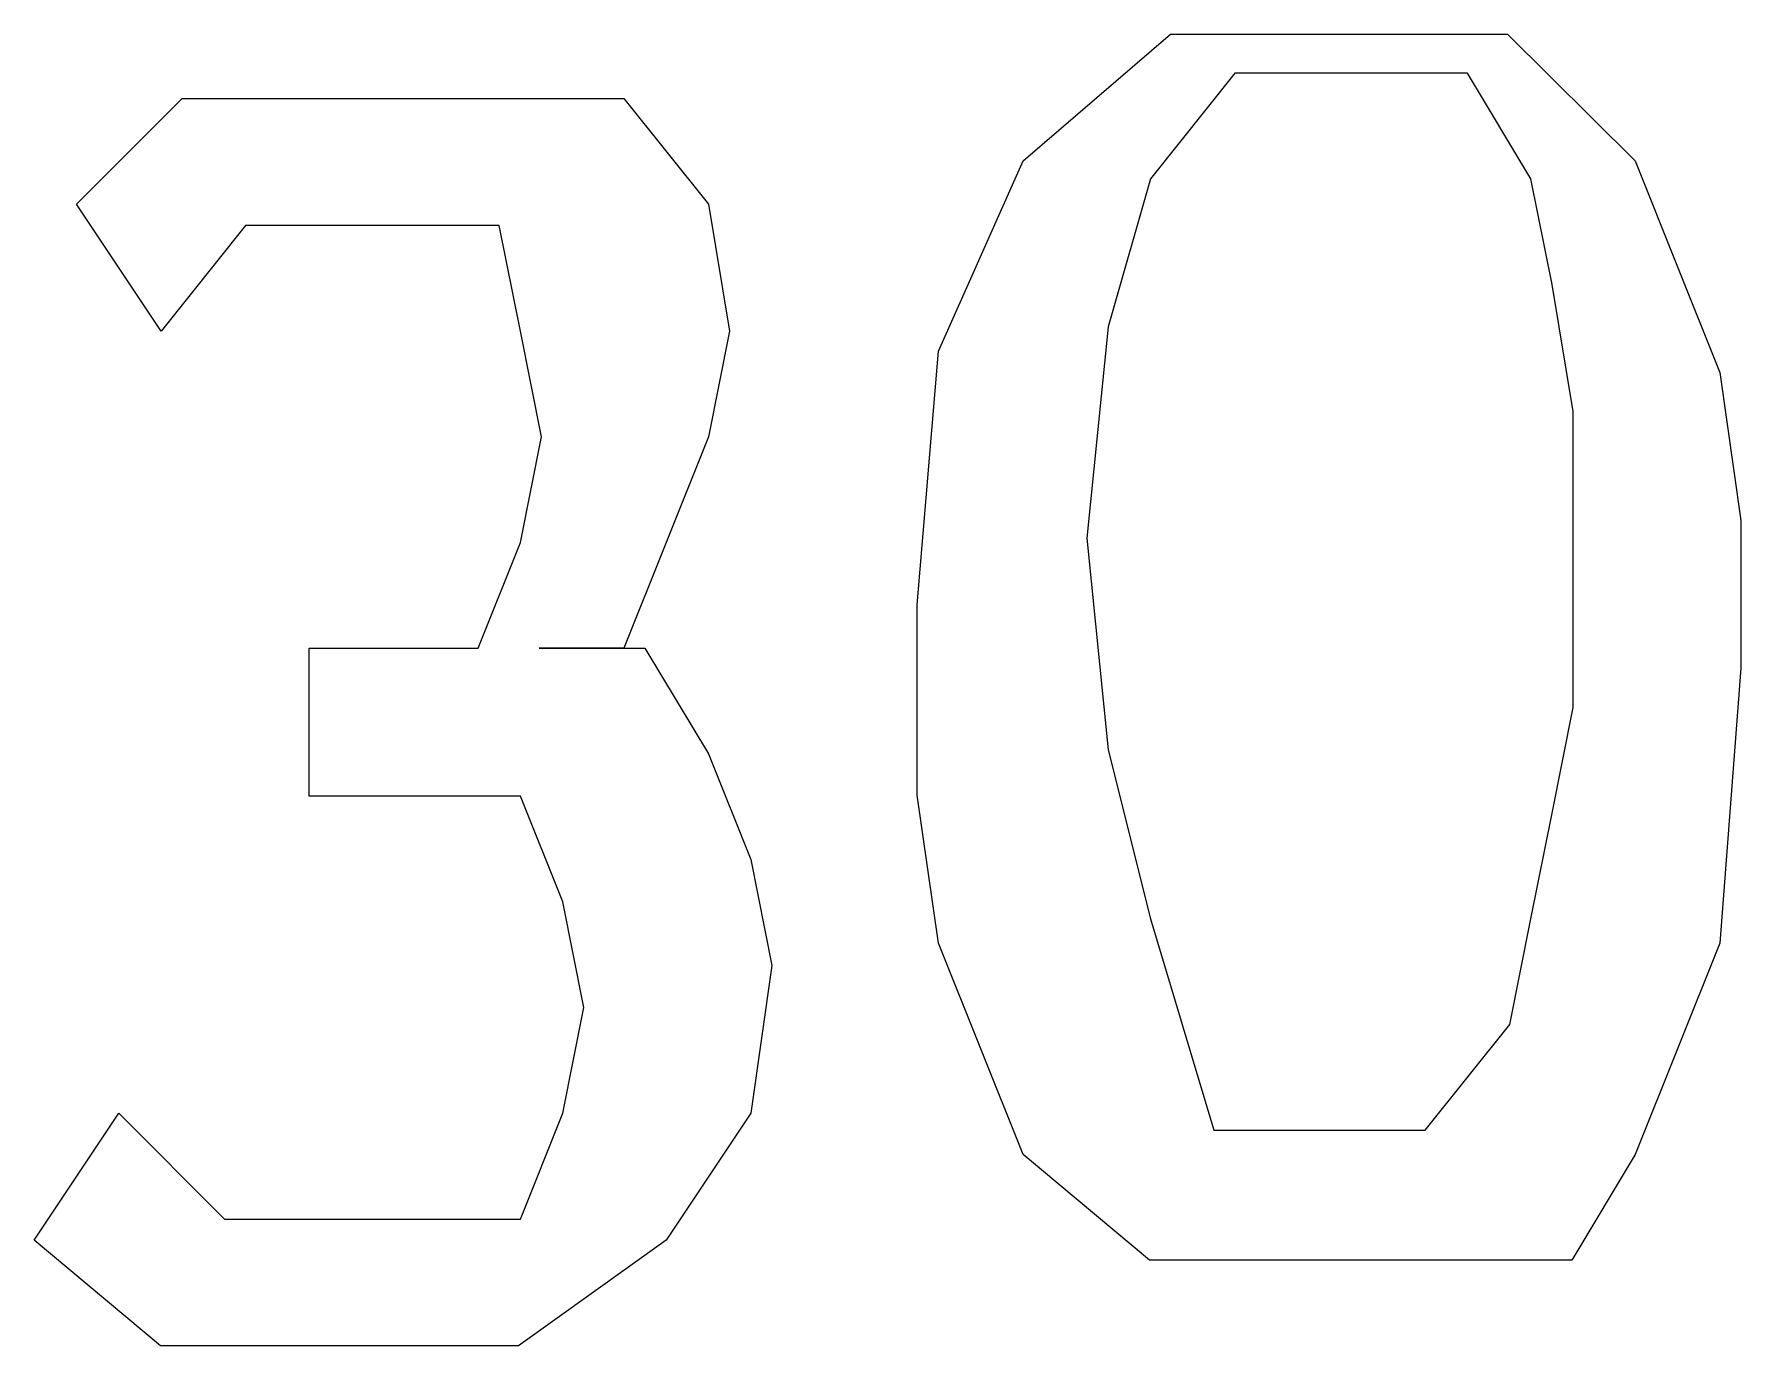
# Model space of a CAD drawing. Extents: x -0.82 to 6.83, y -0.63 to 7.9.
# Drawn here: x 2.92295 to 2.96566, y 6.00387 to 6.0367 of the extents above; entities that cross this region are included whole.
import ezdxf

# ---------------------------------------------------------------- set-up
doc = ezdxf.new("R2010")
doc.units = 0
doc.layers.add('Grid', color=7, linetype='CONTINUOUS')

msp = doc.modelspace()

# ---------------------------------------------------------------- linework, layer by layer
at = {"layer": 'Grid', "color": 1}
for points in [[(2.963019, 6.033528), (2.964077, 6.030882), (2.965136, 6.028236), (2.965665, 6.024532), (2.965665, 6.020828), (2.965136, 6.013949), (2.963019, 6.008657), (2.961432, 6.006011), (2.959844, 6.006011), (2.957727, 6.006011), (2.955082, 6.006011), (2.950864, 6.006011), (2.9477, 6.008657), (2.946641, 6.011303), (2.945583, 6.013949), (2.945054, 6.017653), (2.945054, 6.022415), (2.945583, 6.028765), (2.9477, 6.033528), (2.951391, 6.036703), (2.955608, 6.036703), (2.959825, 6.036703)], [(2.952474, 6.009266), (2.95512, 6.009266), (2.957766, 6.009266), (2.959882, 6.011911), (2.960412, 6.014557), (2.960941, 6.017203), (2.96147, 6.019849), (2.96147, 6.023024), (2.96147, 6.027257), (2.960941, 6.030432), (2.960412, 6.033078), (2.958824, 6.035724), (2.957237, 6.035724), (2.955649, 6.035724), (2.953003, 6.035724), (2.950887, 6.033078), (2.949828, 6.029374), (2.949299, 6.024082), (2.949828, 6.018791), (2.950887, 6.014557)], [(2.937711, 6.035089), (2.939828, 6.032443), (2.940357, 6.029268), (2.939828, 6.026622), (2.938769, 6.023976), (2.937711, 6.021331), (2.935594, 6.021331), (2.93824, 6.021331), (2.939828, 6.018685), (2.940886, 6.016039), (2.941415, 6.013393), (2.940886, 6.009689), (2.938769, 6.006514), (2.935078, 6.003868), (2.930335, 6.003868), (2.926117, 6.003868), (2.922953, 6.006514), (2.925069, 6.009689), (2.927715, 6.007043), (2.930361, 6.007043), (2.933007, 6.007043), (2.935123, 6.007043), (2.936182, 6.009689), (2.936711, 6.012335), (2.936182, 6.014981), (2.935123, 6.017626), (2.933007, 6.017626), (2.930361, 6.017626), (2.929832, 6.017626), (2.929832, 6.021331), (2.932478, 6.021331), (2.934065, 6.021331), (2.935123, 6.023976), (2.935653, 6.026622), (2.935123, 6.029268), (2.934594, 6.031914), (2.933007, 6.031914), (2.930361, 6.031914), (2.928244, 6.031914), (2.926128, 6.029268), (2.924011, 6.032443), (2.926657, 6.035089), (2.930874, 6.035089), (2.934565, 6.035089)]]:
    msp.add_lwpolyline(points, close=True, dxfattribs=at)

doc.saveas('drawing.dxf')
